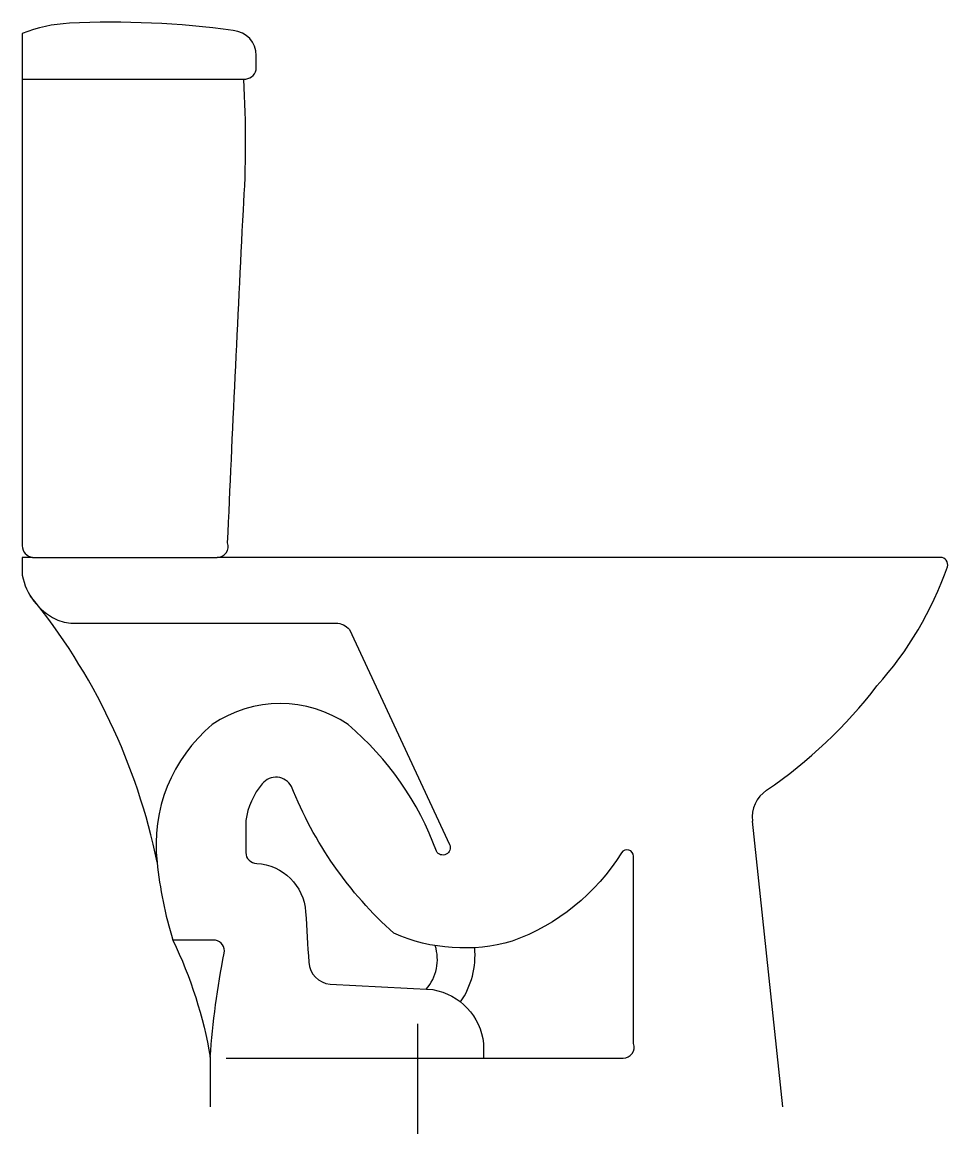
# Model space of a CAD drawing. Header units: millimetres. Extents: x 3.45 to 4.09, y -8.508 to -7.739.
import ezdxf

# ---------------------------------------------------------------- set-up
doc = ezdxf.new("R2010")
doc.units = ezdxf.units.MM
doc.header["$LTSCALE"] = 10

msp = doc.modelspace()

# ---------------------------------------------------------------- linework, layer by layer
for p, q in [((4.0852, -8.10915), (3.58502, -8.10915)), ((3.97633, -8.48915), (3.95515, -8.2915))]:
    msp.add_line(p, q)
at = {"color": 1}
msp.add_line((3.72355, -8.43167), (3.72355, -8.5077), dxfattribs=at)
for points in [[(3.45027, -7.77862), (3.60342, -7.77862, 0.330405), (3.61213, -7.77216), (3.61213, -7.7622, 0.389647), (3.59619, -7.74485, 0.046385), (3.48286, -7.73988, 0.083797), (3.45027, -7.74694, 7.456602)], [(3.45027, -7.74694), (3.45027, -8.10116, 0.382581), (3.45743, -8.10915), (3.58502, -8.10915, 0.510273), (3.5923, -8.0991, -0.001505), (3.60316, -7.86913, 0.032397), (3.60342, -7.77862, -1.050602)], [(3.45743, -8.10915), (3.45027, -8.10915), (3.45027, -8.12158, 0.23216), (3.47352, -8.15189, 0.11753), (3.48536, -8.15461), (3.66715, -8.15461, -0.225897), (3.67652, -8.15908), (3.74578, -8.30775, -0.960731), (3.73664, -8.31232, 0.131478), (3.67558, -8.22481, 0.312662), (3.58165, -8.22481, 0.252483), (3.54352, -8.31999, 0.047317), (3.55438, -8.37379, -0.071453), (3.58028, -8.45484), (3.58028, -8.48915)], [(3.54352, -8.31999, 0.121758), (3.45593, -8.1359, -3.345291)], [(3.59127, -8.45544), (3.86576, -8.45544, 0.517559), (3.87294, -8.44529), (3.87294, -8.31586, 0.750078), (3.86465, -8.31344, -0.168149), (3.78901, -8.37456, -0.17522), (3.70725, -8.36911, -0.115843), (3.63643, -8.26752, 0.527607), (3.61623, -8.26563, 0.138216), (3.60487, -8.29118), (3.60487, -8.31325, 0.414456), (3.61244, -8.32082, -0.379382), (3.64622, -8.35425, -0.001339), (3.6484, -8.38911, 0.373755), (3.66324, -8.40424), (3.73426, -8.40803, -0.333234), (3.7693, -8.44532), (3.7693, -8.45544)], [(3.58028, -8.45484, -0.031166), (3.58989, -8.38273, 0.417717), (3.58382, -8.37379), (3.55438, -8.37379)]]:
    msp.add_lwpolyline(points, format="xyb")
for centre, radius, start, end in [((3.85977, -8.03495), 0.24402, 318.07023, 340.6871), ((4.0852, -8.11421), 0.00507, 343.43286, 90), ((3.77482, -7.99255), 0.3365, 304.40842, 322.36762), ((3.97791, -8.28906), 0.02289, 124.40842, 186.11503), ((3.70624, -8.38721), 0.03111, 318.60169, 17.94961), ((3.70605, -8.38422), 0.05731, 325.63237, 5.19734)]:
    msp.add_arc(centre, radius, start, end)

doc.saveas('drawing.dxf')
